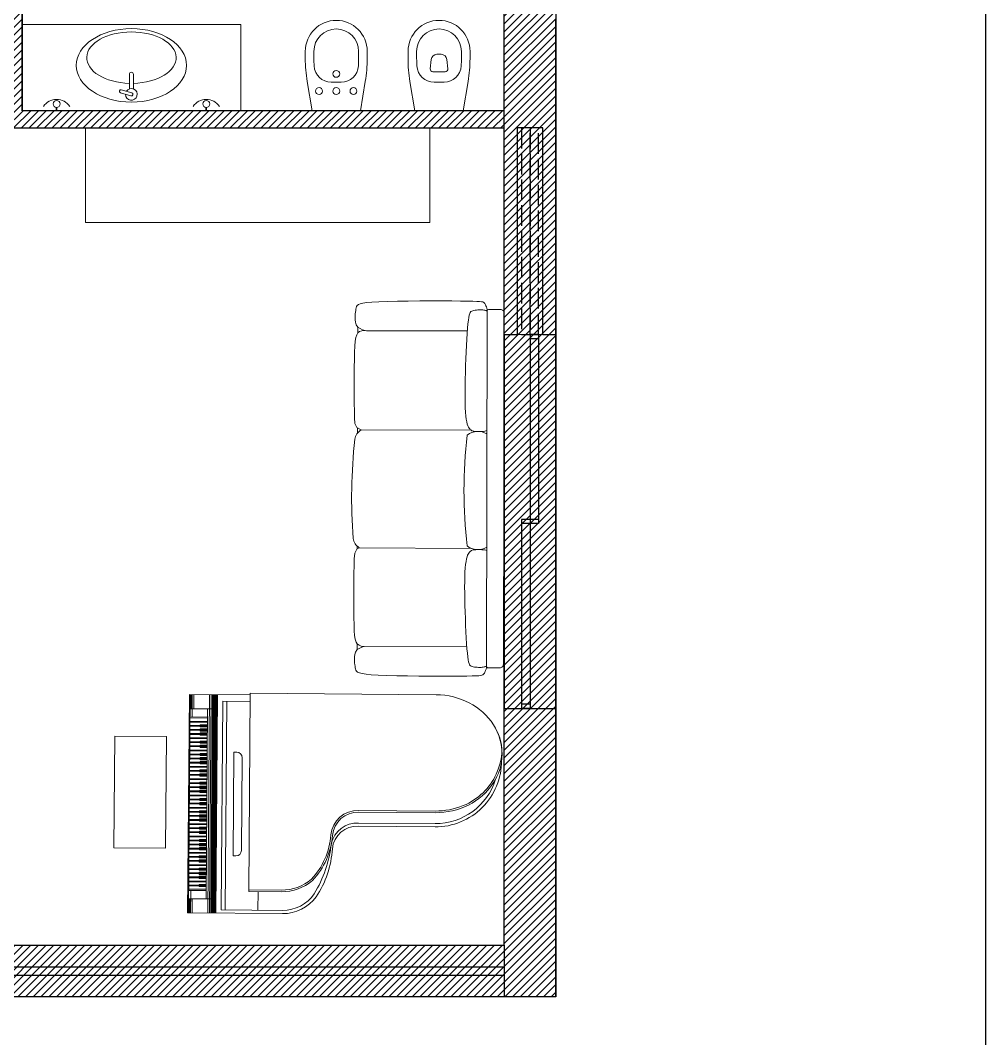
# Model space of a CAD drawing. Header units: millimetres. Extents: x 4686 to 9873, y 2010 to 4441.
# Drawn here: x 6126 to 6686, y 3064 to 3656 of the extents above; entities that cross this region are included whole.
import ezdxf

# ---------------------------------------------------------------- set-up
doc = ezdxf.new("R2010")
doc.units = ezdxf.units.MM
doc.linetypes.add('ACAD_ISO02W100', pattern=[15, 12, -3])
for name, color, linetype, lineweight in [('A-FURN', 9, 'Continuous', 18), ('PROIEZIONI_finissime_fine lines', 251, 'Continuous', 9), ('SEZIONI_medie_small_section', 2, 'Continuous', 25)]:
    doc.layers.add(name, color=color, linetype=linetype, lineweight=lineweight)
doc.layers.add('vetro', color=140, linetype='Continuous')
doc.layers.add('Wall', color=7, linetype='Continuous')

msp = doc.modelspace()

# ---------------------------------------------------------------- hatches: boundary and pattern name
at = {"layer": 'SEZIONI_medie_small_section'}
h = msp.add_hatch(dxfattribs=at)
h.set_pattern_fill('ANSI31', color=256)
edge = h.paths.add_edge_path()
edge.add_line((5286.53, 3553.63), (5316.53, 3566.19))
edge.add_line((5286.53, 3553.63), (5286.53, 3088.68))
edge.add_line((5316.53, 3118.68), (5316.53, 3566.19))
edge.add_line((5686.53, 3118.68), (5316.53, 3118.68))
edge.add_line((5286.53, 3088.68), (5716.53, 3088.68))
edge.add_line((5716.53, 3088.68), (5716.53, 3208.68))
edge.add_line((5686.53, 3213.68), (5686.53, 3118.68))
edge.add_line((6116.53, 3213.68), (5686.53, 3213.68))
edge.add_line((5716.53, 3208.68), (6086.53, 3208.68))
edge.add_line((6116.53, 3118.68), (6116.53, 3213.68))
edge.add_line((6086.53, 3208.68), (6086.53, 3088.68))
edge.add_line((6436.53, 3088.68), (6116.53, 3088.68))
edge.add_line((6086.53, 3088.68), (6116.53, 3088.68))
edge.add_line((6116.53, 3118.68), (6406.53, 3118.68))
edge.add_line((6406.53, 3118.68), (6406.53, 3838.68))
edge.add_line((6436.53, 3868.68), (6436.53, 3088.68))
h = msp.add_hatch(dxfattribs=at)
h.set_pattern_fill('ANSI31', color=256)
h.paths.add_polyline_path([(6126.53, 3603.68), (6126.53, 3679.46), (6116.53, 3679.46), (6116.53, 3593.68), (6406.53, 3593.68), (6406.53, 3603.68)])
edge = h.paths.add_edge_path()
edge.add_line((6406.53, 3838.68), (5967.26, 3838.68))
edge.add_line((6038.91, 3868.68), (6436.53, 3868.68))

# ---------------------------------------------------------------- linework, layer by layer
msp.add_line((6686.15, 4167.28), (6686.15, 2167.28))
at = {"layer": 'A-FURN'}
for p, q in [((6126.53, 3653.68), (6253.51, 3653.68)), ((6126.53, 3603.68), (6126.53, 3653.68)), ((6253.51, 3603.68), (6253.51, 3653.68)), ((6188.82, 3616.32), (6188.82, 3624.79)), ((6191.22, 3624.79), (6191.22, 3616.32)), ((6189.75, 3612.27), (6183.62, 3614.12)), ((6184.16, 3615.89), (6190.29, 3614.04)), ((6146.34, 3605.6), (6146.34, 3603.68)), ((6146.77, 3605.6), (6146.77, 3603.68)), ((6233.26, 3605.6), (6233.26, 3603.68)), ((6233.69, 3605.6), (6233.69, 3603.68)), ((6126.53, 3603.68), (6286.53, 3603.68)), ((6295, 3603.68), (6323, 3603.68)), ((6309, 3603.68), (6309, 3603.68)), ((6309, 3603.68), (6309, 3603.68)), ((6309, 3603.68), (6309, 3603.68)), ((6309, 3603.68), (6309, 3603.68)), ((6309, 3603.68), (6309, 3603.68)), ((6309, 3603.68), (6309, 3603.68)), ((6309, 3603.68), (6309, 3603.68)), ((6309, 3603.68), (6309, 3603.68)), ((6309, 3603.68), (6309, 3603.68)), ((6309, 3603.68), (6309, 3603.68)), ((6309, 3603.68), (6309, 3603.68)), ((6309, 3603.68), (6309, 3603.68)), ((6309, 3603.68), (6309, 3603.68)), ((6309, 3603.68), (6309, 3603.68)), ((6309, 3603.68), (6309, 3603.68)), ((6309, 3603.68), (6309, 3603.68)), ((6309, 3603.68), (6309, 3603.68)), ((6309, 3603.68), (6309, 3603.68)), ((6309, 3603.68), (6309, 3603.68)), ((6309, 3603.68), (6309, 3603.68)), ((6309, 3603.68), (6309, 3603.68)), ((6309, 3603.68), (6309, 3603.68)), ((6309, 3603.68), (6309, 3603.68)), ((6309, 3603.68), (6309, 3603.68)), ((6309, 3603.68), (6309, 3603.68)), ((6309, 3603.68), (6309, 3603.68)), ((6309, 3603.68), (6309, 3603.68)), ((6309, 3603.68), (6309, 3603.68)), ((6309, 3603.68), (6309, 3603.68)), ((6309, 3603.68), (6309, 3603.68)), ((6309, 3603.68), (6309, 3603.68)), ((6309, 3603.68), (6309, 3603.68)), ((6309, 3603.68), (6309, 3603.68)), ((6309, 3603.68), (6309, 3603.68)), ((6309, 3603.68), (6309, 3603.68)), ((6309, 3603.68), (6309, 3603.68)), ((6309, 3603.68), (6309, 3603.68)), ((6309, 3603.68), (6309, 3603.68)), ((6309, 3603.68), (6309, 3603.68)), ((6309, 3603.68), (6309, 3603.68)), ((6309, 3603.68), (6309, 3603.68)), ((6309, 3603.68), (6309, 3603.68)), ((6309, 3603.68), (6309, 3603.68)), ((6309, 3603.68), (6309, 3603.68)), ((6309, 3603.68), (6309, 3603.68)), ((6309, 3603.68), (6309, 3603.68)), ((6309, 3603.68), (6309, 3603.68)), ((6309, 3603.68), (6309, 3603.68)), ((6309, 3603.68), (6309, 3603.68)), ((6309, 3603.68), (6309, 3603.68)), ((6309, 3603.68), (6309, 3603.68)), ((6354.69, 3603.68), (6382.69, 3603.68)), ((6163.28, 3538.68), (6163.28, 3593.68)), ((6363.28, 3593.68), (6363.28, 3538.68)), ((6363.28, 3538.68), (6163.28, 3538.68)), ((6321.44, 3477.99), (6321.43, 3474.39)), ((6326.58, 3475.72), (6385.17, 3475.7)), ((6321.33, 3419.34), (6321.32, 3416.33)), ((6323.39, 3418.12), (6387.32, 3418)), ((6321.19, 3350.57), (6321.19, 3349.02)), ((6322.37, 3349.71), (6387.51, 3349.26)), ((6321.08, 3293.97), (6321.08, 3290.37)), ((6325.2, 3292.35), (6384.82, 3292.41)), ((6223.66, 3264.39), (6222.69, 3137.46)), ((6224.12, 3264.39), (6223.15, 3137.45)), ((6223.66, 3264.39), (6259.03, 3264.12)), ((6224.37, 3256.14), (6224.44, 3264.39)), ((6224.83, 3256.13), (6224.89, 3264.38)), ((6225.29, 3251.37), (6225.39, 3264.38)), ((6226.24, 3256.12), (6226.3, 3264.37)), ((6234.47, 3137.36), (6235.44, 3264.3)), ((6235.38, 3137.36), (6236.35, 3264.3)), ((6236.06, 3137.35), (6237.03, 3264.29)), ((6236.56, 3137.35), (6237.53, 3264.29)), ((6236.83, 3137.35), (6237.81, 3264.29)), ((6238.08, 3264.28), (6237.11, 3137.34)), ((6237.61, 3137.34), (6238.58, 3264.28)), ((6238.29, 3137.34), (6239.26, 3264.27)), ((6238.7, 3137.33), (6239.67, 3264.27)), ((6239.02, 3137.33), (6239.99, 3264.27)), ((6258.15, 3149.88), (6259.04, 3265.07)), ((6259.04, 3265.07), (6366.93, 3264.25)), ((6238.02, 3256.03), (6223.6, 3256.14)), ((6234.21, 3256.06), (6233.37, 3145.62)), ((6242.2, 3139.21), (6243.13, 3260.44)), ((6243.13, 3260.44), (6259, 3260.31)), ((6244.43, 3139.19), (6245.35, 3260.42)), ((6234.18, 3251.3), (6224.02, 3251.38)), ((6234.17, 3250.67), (6224.02, 3250.74)), ((6230.01, 3243.56), (6223.96, 3243.6)), ((6230.02, 3244.03), (6223.97, 3244.08)), ((6230.04, 3246.41), (6223.98, 3246.46)), ((6230.03, 3245.94), (6223.98, 3245.98)), ((6234.16, 3248.76), (6224, 3248.84)), ((6234.15, 3248.29), (6224, 3248.36)), ((6230.02, 3244.43), (6230.01, 3243.16)), ((6230.31, 3243.56), (6230.01, 3243.16)), ((6234.11, 3243.13), (6230.01, 3243.16)), ((6234.12, 3244.4), (6230.02, 3244.43)), ((6230.02, 3244.43), (6230.31, 3244.03)), ((6230.04, 3246.81), (6230.03, 3245.54)), ((6230.33, 3245.94), (6230.03, 3245.54)), ((6234.13, 3245.51), (6230.03, 3245.54)), ((6230.04, 3246.81), (6230.33, 3246.41)), ((6234.14, 3246.78), (6230.04, 3246.81)), ((6230.31, 3244.03), (6234.12, 3244)), ((6230.31, 3244.03), (6230.31, 3243.56)), ((6230.31, 3243.56), (6234.12, 3243.53)), ((6230.33, 3246.41), (6230.33, 3245.94)), ((6230.33, 3246.41), (6234.14, 3246.38)), ((6230.33, 3245.94), (6234.14, 3245.91)), ((6180.37, 3240.2), (6179.87, 3175.21)), ((6210.37, 3239.97), (6180.37, 3240.2)), ((6210.37, 3239.97), (6209.87, 3174.98)), ((6234.08, 3239.24), (6223.93, 3239.32)), ((6234.08, 3238.77), (6223.93, 3238.84)), ((6230, 3241.18), (6223.94, 3241.22)), ((6230, 3241.65), (6223.95, 3241.7)), ((6229.97, 3237.29), (6229.96, 3236.02)), ((6234.07, 3237.26), (6229.97, 3237.29)), ((6229.97, 3237.29), (6230.26, 3236.89)), ((6229.99, 3240.78), (6230, 3242.05)), ((6229.99, 3240.78), (6230.29, 3241.18)), ((6234.1, 3240.75), (6229.99, 3240.78)), ((6234.11, 3242.02), (6230, 3242.05)), ((6230.29, 3241.65), (6230, 3242.05)), ((6230.29, 3241.65), (6234.1, 3241.62)), ((6230.29, 3241.18), (6230.29, 3241.65)), ((6230.29, 3241.18), (6234.1, 3241.15)), ((6234.03, 3232.1), (6223.87, 3232.18)), ((6234.03, 3231.63), (6223.87, 3231.7)), ((6229.94, 3234.51), (6223.89, 3234.56)), ((6229.94, 3234.04), (6223.89, 3234.08)), ((6229.96, 3236.89), (6223.91, 3236.94)), ((6229.96, 3236.42), (6223.91, 3236.46)), ((6229.94, 3233.64), (6229.95, 3234.91)), ((6229.94, 3233.64), (6230.24, 3234.03)), ((6234.04, 3233.61), (6229.94, 3233.64)), ((6234.05, 3234.88), (6229.95, 3234.91)), ((6230.24, 3234.51), (6229.95, 3234.91)), ((6230.25, 3236.41), (6229.96, 3236.02)), ((6234.06, 3235.99), (6229.96, 3236.02)), ((6230.24, 3234.51), (6234.05, 3234.48)), ((6230.24, 3234.03), (6230.24, 3234.51)), ((6230.24, 3234.03), (6234.04, 3234.01)), ((6230.26, 3236.89), (6230.25, 3236.41)), ((6230.25, 3236.41), (6234.06, 3236.39)), ((6230.26, 3236.89), (6234.07, 3236.86)), ((6229.89, 3226.9), (6223.83, 3226.94)), ((6229.89, 3227.37), (6223.84, 3227.42)), ((6229.9, 3229.28), (6223.85, 3229.32)), ((6229.91, 3229.75), (6223.86, 3229.8)), ((6229.86, 3224.12), (6229.87, 3225.39)), ((6230.17, 3224.99), (6229.87, 3225.39)), ((6233.98, 3225.36), (6229.87, 3225.39)), ((6229.89, 3227.77), (6229.88, 3226.5)), ((6230.18, 3226.89), (6229.88, 3226.5)), ((6233.99, 3226.47), (6229.88, 3226.5)), ((6229.89, 3227.77), (6230.19, 3227.37)), ((6234, 3227.74), (6229.89, 3227.77)), ((6229.91, 3230.15), (6229.9, 3228.88)), ((6230.2, 3229.27), (6229.9, 3228.88)), ((6234, 3228.85), (6229.9, 3228.88)), ((6234.01, 3230.12), (6229.91, 3230.15)), ((6229.91, 3230.15), (6230.2, 3229.75)), ((6230.19, 3227.37), (6230.18, 3226.89)), ((6230.18, 3226.89), (6233.99, 3226.87)), ((6230.19, 3227.37), (6233.99, 3227.34)), ((6230.2, 3229.75), (6234.01, 3229.72)), ((6230.2, 3229.75), (6230.2, 3229.27)), ((6230.2, 3229.27), (6234.01, 3229.25)), ((6249.11, 3170.58), (6249.57, 3230.87)), ((6249.57, 3230.87), (6251.16, 3230.86)), ((6254.31, 3227.66), (6253.89, 3173.71)), ((6229.83, 3220.23), (6223.78, 3220.28)), ((6229.83, 3219.76), (6223.78, 3219.8)), ((6233.96, 3222.58), (6223.8, 3222.66)), ((6233.95, 3222.11), (6223.8, 3222.18)), ((6229.87, 3224.99), (6223.82, 3225.04)), ((6229.87, 3224.52), (6223.82, 3224.56)), ((6229.84, 3220.63), (6229.83, 3219.36)), ((6230.13, 3219.75), (6229.83, 3219.36)), ((6229.84, 3220.63), (6230.13, 3220.23)), ((6233.94, 3220.6), (6229.84, 3220.63)), ((6229.86, 3224.12), (6230.16, 3224.51)), ((6233.97, 3224.09), (6229.86, 3224.12)), ((6230.13, 3220.23), (6230.13, 3219.75)), ((6230.13, 3220.23), (6233.94, 3220.2)), ((6230.13, 3219.75), (6233.93, 3219.72)), ((6230.16, 3224.51), (6230.17, 3224.99)), ((6230.16, 3224.51), (6233.97, 3224.49)), ((6230.17, 3224.99), (6233.97, 3224.96)), ((6233.9, 3214.96), (6223.74, 3215.04)), ((6233.9, 3215.44), (6223.75, 3215.52)), ((6229.81, 3217.38), (6223.76, 3217.42)), ((6229.82, 3217.85), (6223.77, 3217.9)), ((6229.81, 3216.98), (6229.82, 3218.25)), ((6229.81, 3216.98), (6230.11, 3217.37)), ((6233.91, 3216.95), (6229.81, 3216.98)), ((6230.11, 3217.85), (6229.82, 3218.25)), ((6233.92, 3218.22), (6229.82, 3218.25)), ((6233.93, 3219.33), (6229.83, 3219.36)), ((6230.11, 3217.37), (6230.11, 3217.85)), ((6230.11, 3217.85), (6233.92, 3217.82)), ((6230.11, 3217.37), (6233.92, 3217.34)), ((6229.74, 3208.33), (6223.69, 3208.38)), ((6229.74, 3207.86), (6223.69, 3207.9)), ((6229.76, 3210.71), (6223.71, 3210.76)), ((6229.76, 3210.24), (6223.71, 3210.28)), ((6229.78, 3213.09), (6223.73, 3213.14)), ((6229.78, 3212.62), (6223.73, 3212.66)), ((6229.74, 3207.46), (6229.75, 3208.73)), ((6229.74, 3207.46), (6230.04, 3207.85)), ((6230.04, 3208.33), (6229.75, 3208.73)), ((6233.85, 3208.7), (6229.75, 3208.73)), ((6229.77, 3211.11), (6229.76, 3209.84)), ((6230.05, 3210.23), (6229.76, 3209.84)), ((6233.86, 3209.81), (6229.76, 3209.84)), ((6229.78, 3213.49), (6229.77, 3212.22)), ((6230.07, 3212.61), (6229.77, 3212.22)), ((6233.88, 3212.19), (6229.77, 3212.22)), ((6229.77, 3211.11), (6230.06, 3210.71)), ((6233.87, 3211.08), (6229.77, 3211.11)), ((6233.89, 3213.46), (6229.78, 3213.49)), ((6229.78, 3213.49), (6230.08, 3213.09)), ((6230.04, 3207.85), (6230.04, 3208.33)), ((6230.04, 3208.33), (6233.85, 3208.3)), ((6230.04, 3207.85), (6233.84, 3207.82)), ((6230.06, 3210.71), (6230.05, 3210.23)), ((6230.05, 3210.23), (6233.86, 3210.2)), ((6230.06, 3210.71), (6233.87, 3210.68)), ((6230.08, 3213.09), (6230.07, 3212.61)), ((6230.07, 3212.61), (6233.88, 3212.58)), ((6230.08, 3213.09), (6233.88, 3213.06)), ((6229.7, 3203.1), (6223.65, 3203.14)), ((6229.71, 3203.57), (6223.66, 3203.62)), ((6233.83, 3205.92), (6223.67, 3206)), ((6233.83, 3205.44), (6223.67, 3205.52)), ((6229.71, 3203.97), (6229.7, 3202.7)), ((6230, 3203.09), (6229.7, 3202.7)), ((6233.8, 3202.67), (6229.7, 3202.7)), ((6229.71, 3203.97), (6230, 3203.57)), ((6233.81, 3203.94), (6229.71, 3203.97)), ((6233.84, 3207.43), (6229.74, 3207.46)), ((6230, 3203.57), (6230, 3203.09)), ((6230, 3203.57), (6233.81, 3203.54)), ((6230, 3203.09), (6233.81, 3203.06)), ((6229.65, 3196.43), (6223.6, 3196.48)), ((6229.65, 3195.96), (6223.6, 3196)), ((6233.77, 3198.78), (6223.62, 3198.86)), ((6233.77, 3198.3), (6223.62, 3198.38)), ((6229.69, 3200.72), (6223.63, 3200.76)), ((6229.69, 3201.19), (6223.64, 3201.24)), ((6229.66, 3196.83), (6229.65, 3195.56)), ((6229.94, 3195.95), (6229.65, 3195.56)), ((6233.76, 3196.8), (6229.66, 3196.83)), ((6229.66, 3196.83), (6229.95, 3196.43)), ((6229.68, 3200.32), (6229.69, 3201.59)), ((6229.68, 3200.32), (6229.98, 3200.71)), ((6233.79, 3200.29), (6229.68, 3200.32)), ((6229.98, 3201.19), (6229.69, 3201.59)), ((6233.8, 3201.56), (6229.69, 3201.59)), ((6229.95, 3196.43), (6229.94, 3195.95)), ((6229.94, 3195.95), (6233.75, 3195.92)), ((6229.95, 3196.43), (6233.76, 3196.4)), ((6229.98, 3200.71), (6229.98, 3201.19)), ((6229.98, 3201.19), (6233.79, 3201.16)), ((6229.98, 3200.71), (6233.79, 3200.68)), ((6321.98, 3196.04), (6366.41, 3195.7)), ((6321.99, 3196.99), (6366.42, 3196.65)), ((6229.62, 3191.67), (6223.56, 3191.72)), ((6229.61, 3191.2), (6223.56, 3191.24)), ((6229.63, 3194.05), (6223.58, 3194.1)), ((6229.63, 3193.58), (6223.58, 3193.62)), ((6229.61, 3190.8), (6229.62, 3192.07)), ((6229.61, 3190.8), (6229.91, 3191.19)), ((6233.71, 3190.77), (6229.61, 3190.8)), ((6229.91, 3191.67), (6229.62, 3192.07)), ((6233.72, 3192.04), (6229.62, 3192.07)), ((6229.64, 3194.45), (6229.63, 3193.18)), ((6229.93, 3193.57), (6229.63, 3193.18)), ((6233.73, 3193.15), (6229.63, 3193.18)), ((6229.64, 3194.45), (6229.93, 3194.05)), ((6233.74, 3194.42), (6229.64, 3194.45)), ((6233.75, 3195.53), (6229.65, 3195.56)), ((6229.91, 3191.19), (6229.91, 3191.67)), ((6229.91, 3191.67), (6233.72, 3191.64)), ((6229.91, 3191.19), (6233.72, 3191.16)), ((6229.93, 3194.05), (6229.93, 3193.57)), ((6229.93, 3194.05), (6233.74, 3194.02)), ((6229.93, 3193.57), (6233.73, 3193.54)), ((6229.56, 3184.53), (6223.51, 3184.58)), ((6229.56, 3184.05), (6223.51, 3184.1)), ((6229.58, 3186.44), (6223.52, 3186.48)), ((6229.58, 3186.91), (6223.53, 3186.96)), ((6233.7, 3188.78), (6223.54, 3188.86)), ((6233.7, 3189.26), (6223.55, 3189.34)), ((6229.55, 3183.66), (6229.56, 3184.93)), ((6229.55, 3183.66), (6229.85, 3184.05)), ((6229.86, 3184.53), (6229.56, 3184.93)), ((6233.67, 3184.9), (6229.56, 3184.93)), ((6229.58, 3187.31), (6229.57, 3186.04)), ((6229.87, 3186.43), (6229.57, 3186.04)), ((6233.68, 3186.01), (6229.57, 3186.04)), ((6229.58, 3187.31), (6229.87, 3186.91)), ((6233.69, 3187.28), (6229.58, 3187.31)), ((6229.85, 3184.05), (6229.86, 3184.53)), ((6229.85, 3184.05), (6233.66, 3184.02)), ((6229.86, 3184.53), (6233.66, 3184.5)), ((6229.87, 3186.91), (6229.87, 3186.43)), ((6229.87, 3186.91), (6233.68, 3186.88)), ((6229.87, 3186.43), (6233.68, 3186.4)), ((6321.92, 3187.79), (6366.35, 3187.45)), ((6321.93, 3189.69), (6366.36, 3189.35)), ((6229.52, 3179.77), (6223.47, 3179.82)), ((6229.52, 3179.29), (6223.47, 3179.34)), ((6233.65, 3182.12), (6223.49, 3182.2)), ((6233.64, 3181.64), (6223.49, 3181.72)), ((6229.53, 3180.17), (6229.52, 3178.9)), ((6229.82, 3179.29), (6229.52, 3178.9)), ((6233.62, 3178.87), (6229.52, 3178.9)), ((6233.63, 3180.14), (6229.53, 3180.17)), ((6229.53, 3180.17), (6229.82, 3179.77)), ((6233.66, 3183.63), (6229.55, 3183.66)), ((6229.82, 3179.77), (6233.63, 3179.74)), ((6229.82, 3179.77), (6229.82, 3179.29)), ((6229.82, 3179.29), (6233.62, 3179.26)), ((6209.87, 3174.98), (6179.87, 3175.21)), ((6233.57, 3172.12), (6223.41, 3172.2)), ((6233.57, 3172.6), (6223.42, 3172.68)), ((6229.48, 3174.53), (6223.43, 3174.58)), ((6229.49, 3175.01), (6223.44, 3175.06)), ((6229.5, 3176.91), (6223.45, 3176.96)), ((6229.51, 3177.39), (6223.46, 3177.44)), ((6229.48, 3174.14), (6229.49, 3175.41)), ((6229.48, 3174.14), (6229.78, 3174.53)), ((6233.59, 3174.11), (6229.48, 3174.14)), ((6229.78, 3175.01), (6229.49, 3175.41)), ((6233.59, 3175.38), (6229.49, 3175.41)), ((6229.51, 3177.79), (6229.5, 3176.52)), ((6229.8, 3176.91), (6229.5, 3176.52)), ((6233.6, 3176.49), (6229.5, 3176.52)), ((6229.51, 3177.79), (6229.8, 3177.39)), ((6233.61, 3177.76), (6229.51, 3177.79)), ((6229.78, 3174.53), (6229.78, 3175.01)), ((6229.78, 3175.01), (6233.59, 3174.98)), ((6229.78, 3174.53), (6233.59, 3174.5)), ((6229.8, 3177.39), (6229.8, 3176.91)), ((6229.8, 3177.39), (6233.61, 3177.36)), ((6229.8, 3176.91), (6233.61, 3176.88)), ((6229.43, 3167.87), (6223.38, 3167.92)), ((6229.43, 3167.39), (6223.38, 3167.44)), ((6229.45, 3170.25), (6223.4, 3170.3)), ((6229.45, 3169.77), (6223.4, 3169.82)), ((6229.43, 3167), (6229.44, 3168.27)), ((6229.43, 3167), (6229.73, 3167.39)), ((6233.53, 3166.97), (6229.43, 3167)), ((6229.73, 3167.87), (6229.44, 3168.27)), ((6233.54, 3168.24), (6229.44, 3168.27)), ((6229.45, 3170.65), (6229.75, 3170.25)), ((6233.56, 3170.62), (6229.45, 3170.65)), ((6229.45, 3170.65), (6229.45, 3169.38)), ((6229.74, 3169.77), (6229.45, 3169.38)), ((6233.55, 3169.35), (6229.45, 3169.38)), ((6229.73, 3167.39), (6229.73, 3167.87)), ((6229.73, 3167.87), (6233.54, 3167.84)), ((6229.73, 3167.39), (6233.53, 3167.36)), ((6229.75, 3170.25), (6229.74, 3169.77)), ((6229.74, 3169.77), (6233.55, 3169.74)), ((6229.75, 3170.25), (6233.56, 3170.22)), ((6249.11, 3170.58), (6250.7, 3170.56)), ((6229.38, 3160.25), (6223.32, 3160.3)), ((6229.38, 3160.73), (6223.33, 3160.78)), ((6229.39, 3162.63), (6223.34, 3162.68)), ((6229.4, 3163.11), (6223.35, 3163.16)), ((6233.52, 3165.46), (6223.36, 3165.54)), ((6233.52, 3164.98), (6223.36, 3165.06)), ((6229.38, 3161.13), (6229.37, 3159.86)), ((6229.67, 3160.25), (6229.37, 3159.86)), ((6229.38, 3161.13), (6229.67, 3160.73)), ((6233.49, 3161.1), (6229.38, 3161.13)), ((6229.4, 3163.51), (6229.39, 3162.24)), ((6229.69, 3162.63), (6229.39, 3162.24)), ((6233.49, 3162.21), (6229.39, 3162.24)), ((6233.5, 3163.48), (6229.4, 3163.51)), ((6229.4, 3163.51), (6229.69, 3163.11)), ((6229.67, 3160.73), (6229.67, 3160.25)), ((6229.67, 3160.73), (6233.48, 3160.7)), ((6229.67, 3160.25), (6233.48, 3160.22)), ((6229.69, 3163.11), (6233.5, 3163.08)), ((6229.69, 3163.11), (6229.69, 3162.63)), ((6229.69, 3162.63), (6233.5, 3162.6)), ((6233.45, 3155.94), (6223.29, 3156.02)), ((6233.44, 3155.46), (6223.29, 3155.54)), ((6229.36, 3158.35), (6223.31, 3158.4)), ((6229.36, 3157.87), (6223.31, 3157.92)), ((6229.35, 3157.48), (6229.36, 3158.75)), ((6229.35, 3157.48), (6229.65, 3157.87)), ((6233.46, 3157.45), (6229.35, 3157.48)), ((6229.66, 3158.35), (6229.36, 3158.75)), ((6233.47, 3158.72), (6229.36, 3158.75)), ((6233.48, 3159.83), (6229.37, 3159.86)), ((6229.65, 3157.87), (6229.66, 3158.35)), ((6229.65, 3157.87), (6233.46, 3157.84)), ((6229.66, 3158.35), (6233.46, 3158.32)), ((6233.41, 3151.18), (6223.25, 3151.26)), ((6223.25, 3150.46), (6233.4, 3150.38)), ((6229.32, 3153.59), (6223.27, 3153.64)), ((6229.32, 3153.11), (6223.27, 3153.16)), ((6224.52, 3150.45), (6224.42, 3137.44)), ((6229.33, 3153.99), (6229.32, 3152.72)), ((6229.62, 3153.11), (6229.32, 3152.72)), ((6233.42, 3152.69), (6229.32, 3152.72)), ((6229.33, 3153.99), (6229.62, 3153.59)), ((6233.43, 3153.95), (6229.33, 3153.99)), ((6229.62, 3153.59), (6229.62, 3153.11)), ((6229.62, 3153.59), (6233.43, 3153.56)), ((6229.62, 3153.11), (6233.42, 3153.08)), ((6258.15, 3149.88), (6277.19, 3149.73)), ((6258.16, 3150.83), (6277.2, 3150.68)), ((6263.47, 3139.05), (6263.55, 3149.84)), ((6222.75, 3145.71), (6237.18, 3145.6)), ((6223.53, 3145.7), (6223.46, 3137.45)), ((6223.98, 3145.7), (6223.92, 3137.45)), ((6225.39, 3145.69), (6225.33, 3137.43)), ((6222.69, 3137.46), (6277.75, 3137.03)), ((6242.2, 3139.21), (6277.76, 3138.94))]:
    msp.add_line(p, q, dxfattribs=at)
at = {"layer": 'A-FURN', "ltscale": 15}
for p, q in [((6291, 3638.18), (6291, 3634.02)), ((6296, 3638.18), (6296, 3634.02)), ((6322, 3638.18), (6322, 3634.02)), ((6327, 3638.18), (6327, 3634.02)), ((6350.69, 3638.18), (6350.69, 3634.01)), ((6355.69, 3638.18), (6355.69, 3634.01)), ((6367.44, 3636.46), (6369.94, 3636.46)), ((6381.69, 3638.18), (6381.69, 3634.01)), ((6386.69, 3638.18), (6386.69, 3634.01)), ((6363.61, 3627.98), (6364.15, 3633.48)), ((6373.22, 3633.48), (6373.77, 3627.98)), ((6365.1, 3626.33), (6372.28, 3626.33)), ((6292.13, 3620.65), (6295, 3603.68)), ((6306.11, 3620.24), (6311.89, 3620.24)), ((6325.88, 3620.65), (6323, 3603.68)), ((6351.81, 3620.65), (6354.69, 3603.68)), ((6365.8, 3620.24), (6371.58, 3620.24)), ((6385.56, 3620.65), (6382.69, 3603.68))]:
    msp.add_line(p, q, dxfattribs=at)
at = {"layer": 'A-FURN'}
for points in [[(6396.64, 3488.14), (6396.41, 3488.95), (6396.18, 3489.66), (6395.95, 3490.26), (6395.72, 3490.77), (6395.48, 3491.2), (6395.25, 3491.57), (6395, 3491.87), (6394.75, 3492.12), (6394.47, 3492.33), (6394.05, 3492.51), (6393.35, 3492.65), (6392.25, 3492.77), (6390.62, 3492.86), (6388.32, 3492.94), (6385.23, 3493), (6381.2, 3493.05), (6376.19, 3493.09), (6370.38, 3493.12), (6364.04, 3493.13), (6357.44, 3493.11), (6350.85, 3493.06), (6344.52, 3492.98), (6338.73, 3492.86), (6333.74, 3492.68), (6329.75, 3492.46), (6326.69, 3492.17), (6324.44, 3491.83), (6322.86, 3491.43), (6321.82, 3490.96), (6321.19, 3490.42), (6320.83, 3489.82), (6320.62, 3489.15), (6320.44, 3488.4), (6320.28, 3487.57), (6320.15, 3486.66), (6320.06, 3485.67), (6320, 3484.58), (6320, 3483.41), (6320.05, 3482.13), (6320.17, 3480.76), (6320.47, 3479.3), (6321.57, 3477.81), (6324.17, 3476.37), (6326.58, 3475.72)], [(6396.64, 3487.26), (6396.6, 3487.28), (6396.49, 3487.34), (6396.31, 3487.41), (6396.05, 3487.5), (6395.71, 3487.61), (6395.29, 3487.71), (6394.78, 3487.8), (6394.19, 3487.87), (6393.52, 3487.93), (6392.78, 3487.95), (6391.99, 3487.95), (6391.19, 3487.91), (6390.4, 3487.84), (6389.63, 3487.74), (6388.91, 3487.61), (6388.26, 3487.44), (6387.71, 3487.21), (6387.24, 3486.9), (6386.85, 3486.43), (6386.51, 3485.75), (6386.22, 3484.8), (6385.97, 3483.52), (6385.73, 3481.87), (6385.51, 3479.77), (6385.28, 3477.2), (6385.06, 3474.21), (6384.84, 3470.87), (6384.63, 3467.25), (6384.44, 3463.44), (6384.26, 3459.5), (6384.11, 3455.52), (6383.98, 3451.55), (6383.88, 3447.69), (6383.81, 3443.95), (6383.79, 3440.38), (6383.8, 3437.01), (6383.85, 3433.88), (6383.94, 3431.02), (6384.08, 3428.45), (6384.27, 3426.23), (6384.51, 3424.36), (6384.8, 3422.83), (6385.11, 3421.58), (6385.45, 3420.6), (6385.8, 3419.82), (6386.15, 3419.23), (6386.5, 3418.77), (6386.83, 3418.42), (6387.14, 3418.13), (6387.45, 3417.9), (6387.76, 3417.71), (6388.11, 3417.57), (6388.51, 3417.46), (6388.97, 3417.38), (6389.52, 3417.32), (6390.17, 3417.28), (6390.94, 3417.24), (6391.79, 3417.23), (6392.69, 3417.23), (6393.59, 3417.26), (6394.46, 3417.32), (6395.25, 3417.43), (6395.93, 3417.58), (6396.46, 3417.79)], [(6404.44, 3279.92), (6396.23, 3279.93), (6396.64, 3488.14)], [(6397.44, 3488.14), (6404.84, 3488.12)], [(6406.53, 3486.02), (6406.13, 3282.02)], [(6325.56, 3476), (6323.88, 3475.81), (6322.57, 3475.37), (6321.58, 3474.62), (6320.85, 3473.47), (6320.34, 3471.85), (6320.01, 3469.69), (6319.8, 3466.9), (6319.66, 3463.42), (6319.56, 3459.22), (6319.48, 3454.44), (6319.43, 3449.3), (6319.4, 3443.99), (6319.41, 3438.72), (6319.44, 3433.68), (6319.5, 3429.08), (6319.59, 3425.11), (6319.85, 3421.94), (6321.02, 3419.52), (6323.39, 3418.12)], [(6325.2, 3292.35), (6323.53, 3292.55), (6322.22, 3292.98), (6321.23, 3293.74), (6320.51, 3294.89), (6320.01, 3296.52), (6319.68, 3298.68), (6319.48, 3301.47), (6319.35, 3304.95), (6319.27, 3309.15), (6319.21, 3313.93), (6319.17, 3319.07), (6319.17, 3324.38), (6319.2, 3329.65), (6319.25, 3334.69), (6319.32, 3339.29), (6319.43, 3343.26), (6319.7, 3346.43), (6320.89, 3348.84), (6322.37, 3349.71)], [(6396.24, 3280.81), (6396.2, 3280.79), (6396.09, 3280.74), (6395.91, 3280.66), (6395.65, 3280.57), (6395.31, 3280.47), (6394.89, 3280.37), (6394.38, 3280.28), (6393.79, 3280.21), (6393.12, 3280.16), (6392.37, 3280.14), (6391.59, 3280.14), (6390.79, 3280.18), (6389.99, 3280.25), (6389.23, 3280.35), (6388.51, 3280.49), (6387.86, 3280.67), (6387.31, 3280.89), (6386.85, 3281.21), (6386.45, 3281.68), (6386.12, 3282.36), (6385.83, 3283.31), (6385.58, 3284.59), (6385.35, 3286.25), (6385.14, 3288.34), (6384.92, 3290.91), (6384.71, 3293.9), (6384.51, 3297.23), (6384.31, 3300.82), (6384.13, 3304.59), (6383.97, 3308.46), (6383.83, 3312.35), (6383.72, 3316.19), (6383.63, 3319.9), (6383.58, 3323.45), (6383.57, 3326.81), (6383.59, 3329.97), (6383.65, 3332.89), (6383.76, 3335.55), (6383.91, 3337.93), (6384.11, 3339.99), (6384.35, 3341.73), (6384.64, 3343.17), (6384.96, 3344.35), (6385.3, 3345.29), (6385.66, 3346.03), (6386.01, 3346.61), (6386.36, 3347.06), (6386.7, 3347.41), (6387.01, 3347.7), (6387.31, 3347.93), (6387.63, 3348.12), (6387.98, 3348.26), (6388.37, 3348.37), (6388.84, 3348.45), (6389.39, 3348.5), (6390.04, 3348.54), (6390.81, 3348.57), (6391.66, 3348.59), (6392.56, 3348.58), (6393.46, 3348.55), (6394.32, 3348.48), (6395.12, 3348.37), (6395.8, 3348.21), (6396.32, 3348)], [(6396.23, 3279.93), (6396, 3279.12), (6395.77, 3278.41), (6395.54, 3277.81), (6395.3, 3277.3), (6395.07, 3276.87), (6394.83, 3276.51), (6394.59, 3276.21), (6394.33, 3275.96), (6394.05, 3275.75), (6393.63, 3275.57), (6392.93, 3275.43), (6391.83, 3275.32), (6390.2, 3275.23), (6387.9, 3275.16), (6384.81, 3275.11), (6380.78, 3275.08), (6375.77, 3275.06), (6369.96, 3275.05), (6363.62, 3275.07), (6357.02, 3275.11), (6350.42, 3275.18), (6344.1, 3275.29), (6338.31, 3275.44), (6333.32, 3275.63), (6329.33, 3275.87), (6326.28, 3276.17), (6324.03, 3276.52), (6322.45, 3276.93), (6321.41, 3277.4), (6320.78, 3277.94), (6320.42, 3278.54), (6320.21, 3279.22), (6320.04, 3279.97), (6319.88, 3280.8), (6319.76, 3281.71), (6319.66, 3282.7), (6319.61, 3283.78), (6319.61, 3284.96), (6319.67, 3286.23), (6319.79, 3287.6), (6320.11, 3289.07), (6321.21, 3290.55), (6323.81, 3291.98), (6325.2, 3292.35)], [(6397.03, 3279.93), (6404.44, 3279.92)]]:
    msp.add_lwpolyline(points, dxfattribs=at)
for points in [[(6406.53, 3485.88, 0.351951), (6404.84, 3488.12)], [(6406.13, 3282.16, -0.351951), (6404.44, 3279.92)]]:
    msp.add_lwpolyline(points, format="xyb", dxfattribs=at)
at = {"layer": 'A-FURN', "ltscale": 15}
for centre in [(6309, 3625.09), (6299, 3615.09), (6309, 3615.09), (6319, 3615.09)]:
    msp.add_circle(centre, 2, dxfattribs=at)
at = {"layer": 'A-FURN'}
for centre in [(6146.56, 3607.6), (6233.48, 3607.6)]:
    msp.add_circle(centre, 2, dxfattribs=at)
for centre, radius, start, end in [((6307, 3631.68), 20, 0, 0), ((6190.02, 3624.79), 1.2, 0, 180), ((6183.89, 3615.01), 0.924, 73.21782, 253.21782), ((6190.02, 3613.16), 3.38, 179.05521, 147.38043), ((6146.56, 3601.03), 9.2, 34.04469, 145.95531), ((6190.02, 3613.16), 0.924, 253.21782, 73.21782), ((6233.48, 3601.03), 9.2, 34.04469, 145.95531), ((6309, 3603.68), 0.00003, 207.46583, 270), ((6309, 3603.68), 0.00003, 90, 207.46583), ((6309, 3603.68), 0.00003, 27.46583, 90), ((6309, 3603.68), 0.00003, 270, 27.46583), ((6309, 3603.68), 0.00003, 270, 27.46583), ((6309, 3603.68), 0.00001, 27.46583, 90), ((6309, 3603.68), 0.00001, 270, 27.46583), ((6309, 3603.68), 0.00001, 207.46583, 270), ((6309, 3603.68), 0.00001, 90, 207.46583), ((6309, 3603.68), 0.00001, 270, 27.46583), ((6309, 3603.68), 0.00001, 27.46583, 90), ((6309, 3603.68), 0.00001, 270, 27.46583), ((6309, 3603.68), 0.00001, 27.46583, 90), ((6309, 3603.68), 0.00001, 270, 27.46583), ((6309, 3603.68), 0.00001, 207.46583, 270), ((6309, 3603.68), 0.00001, 207.46583, 270), ((6309, 3603.68), 0.00001, 207.46583, 270), ((6309, 3603.68), 0.00001, 90, 207.46583), ((6309, 3603.68), 0.00001, 207.46583, 270), ((6309, 3603.68), 0.00001, 90, 207.46583), ((6309, 3603.68), 0.00001, 90, 180), ((6309, 3603.68), 0.00001, 90, 180), ((6309, 3603.68), 0.00001, 180, 270), ((6309, 3603.68), 0.00001, 270, 0), ((6309, 3603.68), 0.00001, 0, 90), ((6309, 3603.68), 0.00001, 90, 180), ((6309, 3603.68), 0.00001, 180, 270), ((6309, 3603.68), 0.00001, 0, 90), ((6309, 3603.68), 0.00001, 270, 0), ((6309, 3603.68), 0.00001, 180, 270), ((6309, 3603.68), 0.00001, 270, 0), ((6309, 3603.68), 0.00001, 0, 90), ((6309, 3603.68), 0.00001, 90, 180), ((6309, 3603.68), 0.00001, 180, 270), ((6309, 3603.68), 0.00001, 90, 180), ((6309, 3603.68), 0.00001, 0, 90), ((6309, 3603.68), 0.00001, 270, 0), ((6309, 3603.68), 0.00001, 180, 270), ((6397.55, 3487.23), 0.916, 97.24408, 177.78139), ((6327.07, 3411.78), 7.33, 120.07984, 172.44835), ((6658.83, 3382.39), 275.66, 173.1788, 186.59956), ((6391.33, 3407.16), 10.11, 59.28143, 127.94665), ((6627.93, 3378.55), 310.02, 173.6691, 184.33801), ((6326.07, 3356.04), 7.33, 187.33001, 239.69852), ((6391.24, 3358.65), 10.11, 231.83171, 300.49693), ((6397.15, 3280.84), 0.916, 181.99698, 262.53428), ((6251.13, 3227.69), 3.17, 359.56084, 89.56084), ((6366.64, 3225.85), 38.4, 269.56084, 0.22222), ((6366.64, 3225.85), 36.5, 269.56084, 343.01538), ((6321.59, 3181.14), 15.86, 88.57552, 174.22688), ((6321.68, 3181.05), 15, 88.84395, 174.53315), ((6321.22, 3174.22), 15.49, 87.38322, 166.99182), ((6321.09, 3173.38), 14.44, 86.70511, 174.4482), ((6264.52, 3185.49), 41.39, 316.47056, 356.18088), ((6264.52, 3185.49), 42.34, 316.47056, 355.9194), ((6250.72, 3173.74), 3.17, 269.56084, 359.56084), ((6232, 3186.58), 74.67, 329.36335, 353.17626), ((6250.14, 3178.12), 56.68, 326.44831, 356.61302), ((6277.53, 3176.74), 27.01, 269.29808, 310.9135), ((6277.53, 3176.74), 26.06, 269.29808, 310.9135), ((6277.94, 3161.19), 22.25, 269.54098, 325.33699), ((6277.91, 3161.3), 24.27, 269.61414, 323.29438)]:
    msp.add_arc(centre, radius, start, end, dxfattribs=at)
at = {"layer": 'A-FURN', "ltscale": 15}
for centre, radius, start, end in [((6309, 3638.18), 18, 0, 180), ((6366.69, 3631.68), 20, 0, 0), ((6368.69, 3638.18), 18, 0, 180), ((6309, 3638.18), 13, 0, 180), ((6368.69, 3638.18), 13, 0, 180), ((6371, 3634.02), 80, 180, 189.61765), ((6371, 3634.02), 75, 180, 183.33339), ((6247, 3634.02), 75, 356.66661, 0), ((6247, 3634.02), 80, 350.38235, 0), ((6430.69, 3634.01), 80, 180, 189.61765), ((6430.69, 3634.01), 75, 180, 183.33339), ((6367.44, 3633.16), 3.3, 90, 174.36203), ((6369.94, 3633.16), 3.3, 5.63797, 90), ((6306.69, 3634.01), 75, 356.66661, 0), ((6306.69, 3634.01), 80, 350.38235, 0), ((6306.11, 3630.24), 10, 183.33339, 270), ((6311.89, 3630.24), 10, 270, 356.66661), ((6365.8, 3630.24), 10, 183.33339, 270), ((6365.1, 3627.83), 1.5, 174.36203, 270), ((6371.58, 3630.24), 10, 270, 356.66661), ((6372.28, 3627.83), 1.5, 270, 5.63797)]:
    msp.add_arc(centre, radius, start, end, dxfattribs=at)
at = {"layer": 'A-FURN'}
msp.add_ellipse((6190.02, 3630.03), major_axis=(-32.02, 0), ratio=0.666667, dxfattribs=at)
at = {"layer": 'A-FURN', "extrusion": (0, 0, -1)}
msp.add_ellipse((6190.02, 3634.51), major_axis=(-25.98, 0), ratio=0.576529, start_param=4.75862, end_param=10.949344, dxfattribs=at)
at = {"layer": 'A-FURN'}
msp.add_ellipse((6366.67, 3229.97), major_axis=(38.62, -0.3), ratio=0.887455, start_param=4.712389, end_param=7.853982, dxfattribs=at)
msp.add_open_spline([(6366.42, 3196.65), (6372.04, 3196.61), (6377.67, 3197.7), (6391.46, 3203.44), (6398.45, 3210.12), (6405.18, 3225.71), (6406.94, 3234.41), (6402.78, 3242.09)], degree=3, knots=[4.712389, 4.712389, 4.712389, 4.712389, 5.158948, 5.158948, 5.924481, 5.924481, 6.666052, 6.666052, 6.666052, 6.666052], dxfattribs=at)
at = {"layer": 'PROIEZIONI_finissime_fine lines'}
for p, q in [((6429.03, 3473.68), (6414.03, 3473.68)), ((6116.53, 3118.68), (6406.53, 3118.68)), ((6406.53, 3088.68), (6116.53, 3088.68))]:
    msp.add_line(p, q, dxfattribs=at)
at = {"layer": 'SEZIONI_medie_small_section', "color": 3}
for p, q in [((6436.53, 3868.68), (6436.53, 3088.68)), ((6406.53, 3118.68), (6406.53, 3838.68)), ((6126.53, 3603.68), (6126.53, 3679.46)), ((6406.53, 3603.68), (6126.53, 3603.68)), ((6406.53, 3593.68), (6406.53, 3603.68)), ((6116.53, 3593.68), (6406.53, 3593.68)), ((6116.53, 3118.68), (6406.53, 3118.68)), ((6436.53, 3088.68), (6116.53, 3088.68))]:
    msp.add_line(p, q, dxfattribs=at)
at = {"layer": 'vetro', "linetype": 'ACAD_ISO02W100'}
for p, q in [((6421.53, 3593.68), (6416.53, 3593.68)), ((6416.53, 3593.68), (6416.53, 3473.68)), ((6426.53, 3593.68), (6421.53, 3593.68)), ((6421.53, 3593.68), (6421.53, 3473.68)), ((6421.53, 3473.68), (6421.53, 3593.68)), ((6426.53, 3473.68), (6426.53, 3593.68)), ((6416.53, 3473.68), (6421.53, 3473.68)), ((6421.53, 3473.68), (6426.53, 3473.68))]:
    msp.add_line(p, q, dxfattribs=at)
at = {"layer": 'vetro'}
for p, q in [((6421.53, 3473.68), (6421.53, 3353.68)), ((6426.53, 3473.68), (6421.53, 3473.68)), ((6426.53, 3471.18), (6421.53, 3471.18)), ((6426.53, 3473.68), (6426.53, 3363.68)), ((6416.53, 3366.18), (6416.53, 3256.18)), ((6426.53, 3366.18), (6416.53, 3366.18)), ((6426.53, 3363.68), (6416.53, 3363.68)), ((6421.53, 3363.68), (6421.53, 3256.18)), ((6421.53, 3258.68), (6416.53, 3258.68)), ((6421.53, 3256.18), (6416.53, 3256.18)), ((6116.53, 3106.18), (6406.53, 3106.18)), ((6116.53, 3101.18), (6406.53, 3101.18)), ((6406.53, 3106.18), (6406.53, 3101.18))]:
    msp.add_line(p, q, dxfattribs=at)
at = {"layer": 'Wall'}
for p, q in [((6126.53, 3679.46), (6126.53, 3603.68)), ((6406.53, 3473.68), (6406.53, 3656.18)), ((6436.53, 3473.68), (6436.53, 3656.18)), ((6406.53, 3603.68), (6126.53, 3603.68)), ((6406.53, 3593.68), (6406.53, 3603.68)), ((6116.53, 3593.68), (6406.53, 3593.68)), ((6429.03, 3593.68), (6414.03, 3593.68)), ((6414.03, 3593.68), (6414.03, 3473.68)), ((6429.03, 3473.68), (6429.03, 3593.68)), ((6406.53, 3473.68), (6414.03, 3473.68)), ((6406.53, 3473.68), (6406.53, 3256.18)), ((6429.03, 3473.68), (6436.53, 3473.68)), ((6436.53, 3256.18), (6436.53, 3473.68)), ((6406.53, 3118.68), (6406.53, 3256.18)), ((6406.53, 3256.18), (6436.53, 3256.18)), ((6436.53, 3088.68), (6436.53, 3256.18)), ((6406.53, 3118.68), (6406.53, 3088.68)), ((6436.53, 3088.68), (6406.53, 3088.68))]:
    msp.add_line(p, q, dxfattribs=at)

doc.saveas('drawing.dxf')
